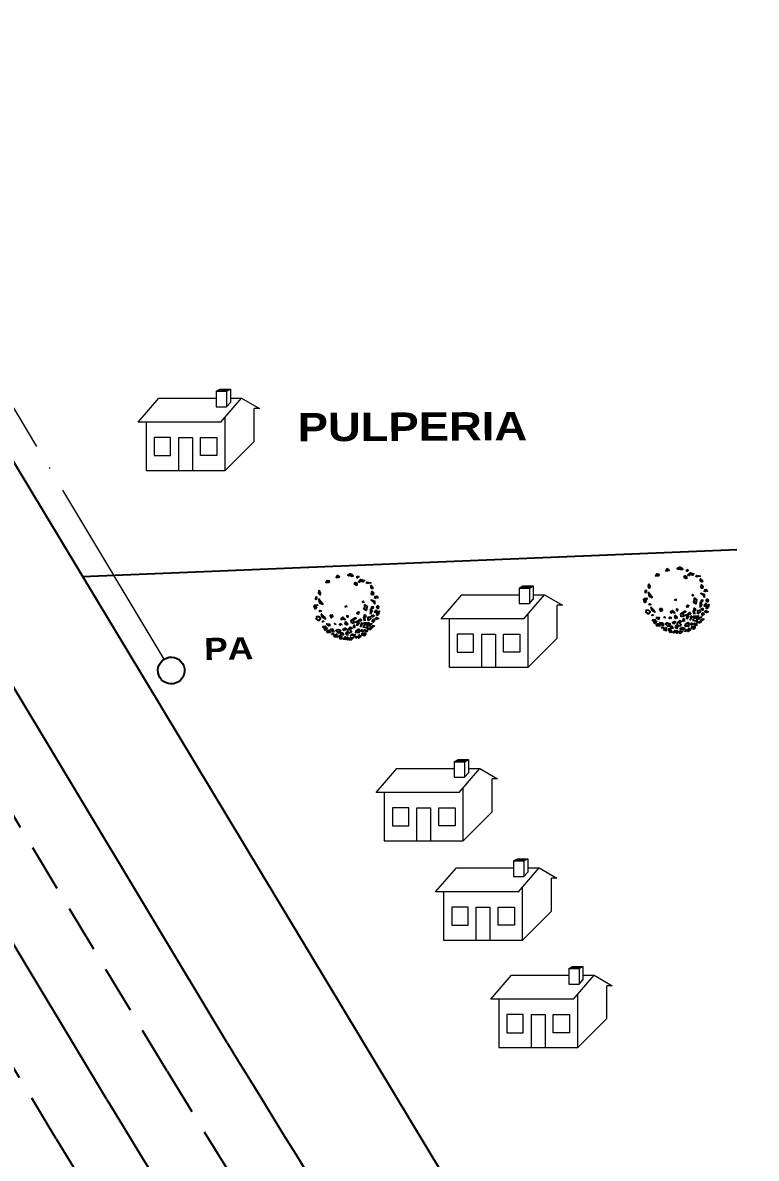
# Model space of a CAD drawing. Extents: x 604418 to 606014, y 1310869 to 1312555.
# Drawn here: x 605634 to 605683.1, y 1311167.2 to 1311243.3 of the extents above; entities that cross this region are included whole.
import ezdxf

# ---------------------------------------------------------------- set-up
doc = ezdxf.new("R2010")
doc.units = 0
doc.header["$MEASUREMENT"] = 0
for name, pattern in [('ACAD_ISO04W100', [30, 24, -3, 0, -3]), ('ACAD_ISO06W100', [36, 24, -3, 0, -3, 0, -3, 0, -3]), ('ACAD_ISO14W100', [24, 12, -3, 0, -3, 0, -3, 0, -3]), ('CONTINUA', [0]), ('SUBTERRANEO', [4.7625, 3.175, -1.5875])]:
    doc.linetypes.add(name, pattern=pattern)
doc.layers.get('0').update_dxf_attribs({"color": 10})
for name, color, linetype, lineweight in [('2.RED_MT_INSTALAR', 1, 'ACAD_ISO14W100', 30), ('Cajetín', 7, 'Continuous', 40), ('LMT a INSTALAR', 6, 'ACAD_ISO06W100', 9)]:
    doc.layers.add(name, color=color, linetype=linetype, lineweight=lineweight)
for name, color, linetype in [('APOYO EXISTENTE CONCRETO', 7, 'Continuous'), ('cartografía', 133, 'Continuous'), ('LANDSCAPE', 94, 'Continuous'), ('TEXTO', 2, 'Continuous'), ('VPORTS', 7, 'Continuous')]:
    doc.layers.add(name, color=color, linetype=linetype)
doc.styles.add('ARIAL', font='')
doc.styles.add('ATTR', font='romans.shx', dxfattribs={"width": 0.8, "height": 0.7})
doc.styles.get('ARIAL').set_extended_font_data('Arial Black', bold=True)
doc.linetypes.add('RAYAXXX', pattern='A,0.8,["XXX",Standard,S=0.08,R=0,X=0,Y=-0.04],-0.22', length=1.02)

# ---------------------------------------------------------------- blocks, each defined once
blk = doc.blocks.new('A$C25777DB3')
at = {"layer": 'Cajetín', "color": 0, "linetype": 'ACAD_ISO04W100', "lineweight": 15}
for p, q in [((4.451, 4.514), (4.668, 4.639)), ((4.598, 4.553), (4.679, 4.6)), ((4.598, 4.553), (5.032, 4.553)), ((4.668, 4.639), (5.26, 4.639)), ((4.679, 4.6), (4.679, 4.553)), ((4.679, 4.6), (5.113, 4.6)), ((5.032, 4.553), (5.113, 4.6)), ((5.043, 4.514), (5.26, 4.639)), ((5.26, 4.639), (5.26, 3.875)), ((0, 2.759), (1.183, 4.13)), ((1.183, 4.13), (4.451, 4.13)), ((4.451, 4.514), (4.451, 3.624)), ((4.451, 4.514), (5.043, 4.514)), ((4.722, 2.759), (5.905, 4.13)), ((5.043, 4.514), (5.043, 3.624)), ((5.26, 4.13), (5.905, 4.13)), ((5.905, 4.13), (6.92, 3.533)), ((4.451, 3.624), (5.043, 3.624)), ((5.043, 3.624), (5.26, 3.875)), ((6.92, 3.533), (6.62, 3.533)), ((6.62, 1.654), (6.62, 3.533)), ((4.722, 2.759), (0, 2.759)), ((0.451, 2.759), (0.451, 0)), ((4.965, 0), (4.965, 3.041)), ((2.321, 1.883), (3.096, 1.883)), ((2.321, 0), (2.321, 1.883)), ((3.096, 1.883), (3.096, 0)), ((4.965, 0), (6.62, 1.654)), ((0.451, 0), (4.965, 0))]:
    blk.add_line(p, q, dxfattribs=at)
for points in [[(1.852, 1.883), (0.92, 1.883), (0.92, 0.853), (1.852, 0.853)], [(3.564, 1.883), (4.496, 1.883), (4.496, 0.853), (3.564, 0.853)]]:
    blk.add_lwpolyline(points, close=True, dxfattribs=at)
blk = doc.blocks.new('DEC1')
for points in [[(2.096443, 60.253408), (0.995445, 56.151728), (3.318161, 54.875548), (7.299967, 55.726328)], [(-38.104163, 42.886048), (-35.982343, 39.207198), (-33.437553, 39.947208), (-31.223573, 43.364378)], [(-31.801213, 37.372358), (-27.415503, 38.148518), (-25.333863, 42.636518), (-27.944843, 42.431948), (-29.220293, 39.953298)], [(-27.902623, 48.490098), (-28.642653, 45.945318), (-26.266303, 45.915268), (-25.694743, 47.690008)], [(-22.482173, 47.292998), (-22.915303, 48.664658), (-25.556323, 50.836408), (-20.701343, 52.081818), (-20.707443, 47.864548)], [(-17.061733, 46.095918), (-21.688173, 40.867878), (-18.577893, 39.165388), (-13.789101, 40.946228), (-14.889992, 43.454908), (-16.965533, 43.184148)], [(-17.825703, 50.144688), (-15.340965, 55.637398), (-11.893769, 55.475018), (-12.802246, 52.160138), (-14.540878, 53.429518), (-15.347061, 51.420148), (-14.679306, 50.283108)], [(-12.70607, 49.248398), (-13.313744, 45.632738), (-10.937401, 45.602688), (-9.258873, 49.086028)], [(-10.286347, 57.002498), (-6.636353, 53.173978), (-4.977264, 55.300948), (-2.322731, 54.024758), (-2.654549, 58.704078), (-5.640907, 57.002498)], [(-7.299988, 42.539188), (-9.290886, 39.136068), (-5.640907, 37.859878), (-3.981812, 39.136068)], [(-2.654549, 51.047028), (-4.645447, 48.494678), (-3.318176, 45.091538), (-1.990913, 46.793108)], [(2.322716, 47.218508), (-1.327278, 43.815368), (-0.66365, 40.412228), (3.318161, 37.009098), (6.636337, 38.710668), (2.654526, 40.837618), (5.309077, 44.666158)], [(2.654526, 51.897798), (6.304517, 49.345458), (10.949967, 51.047028), (8.959067, 52.748598), (6.304517, 51.897798)], [(13.272677, 57.002498), (10.949967, 55.726328), (12.609047, 54.024758), (14.268137, 54.875548)], [(19.245397, 47.643888), (12.277227, 47.218508), (13.272677, 43.815368), (17.918117, 41.688418), (18.913577, 44.240768), (17.254487, 45.516938)], [(16.259037, 52.323198), (16.922667, 53.599378), (16.590857, 57.002498), (20.904477, 54.450148), (17.918117, 51.472418)], [(21.568117, 51.047028), (27.209017, 53.173978), (29.531737, 50.621628), (26.545377, 48.920058), (26.213557, 51.047028), (24.222657, 50.196248), (23.890837, 48.920058)], [(24.554477, 46.793108), (21.568117, 44.666158), (23.227197, 42.964588), (26.877177, 44.240768)], [(25.549927, 37.859878), (32.186277, 39.561448), (34.177167, 43.389968), (33.181717, 35.307528), (29.199917, 34.882128)], [(31.522627, 48.069288), (29.863537, 46.367708), (28.536287, 43.389968), (32.186277, 45.516938)], [(36.831707, 44.240768), (35.836257, 42.539188), (37.163527, 41.263018), (40.481707, 41.688418)], [(40.813507, 40.412228), (40.481707, 39.136068), (42.804427, 37.434478), (45.458957, 37.859878)], [(-52.427143, 19.568028), (-50.104423, 20.844198), (-46.786243, 17.441068), (-49.108973, 14.888718), (-53.754413, 14.463338), (-54.418043, 17.441068)], [(-44.561383, 31.831348), (-39.273253, 31.705098), (-39.604093, 34.382268), (-36.824663, 35.356908), (-40.368063, 38.431048), (-41.276543, 35.116178)], [(-42.472623, 24.672728), (-44.131713, 23.396548), (-42.804433, 22.971158)], [(-32.518103, 32.329788), (-36.831723, 28.075868), (-31.854473, 28.926648)], [(-22.563583, 30.628218), (-22.563583, 28.501248), (-21.568133, 29.352038)], [(-12.277245, 32.755178), (-14.599968, 30.628218), (-13.604515, 29.777438), (-11.2818, 30.628218)], [(-5.640907, 20.844198), (-7.963623, 18.291858), (-11.2818, 20.418808), (-11.2818, 22.120378), (-7.963623, 20.844198), (-4.313629, 22.971158)], [(-1.990913, 33.180578), (-4.977264, 30.628218), (-3.318176, 27.225088), (-0.99546, 30.202838)], [(6.636337, 30.628218), (6.304517, 25.523518), (13.272677, 21.269598), (14.931767, 22.120378), (9.290877, 25.098128), (12.277227, 29.352038)], [(10.949967, 39.136068), (9.622697, 36.158308), (10.618147, 33.605958), (10.949967, 36.158308)], [(15.927217, 35.307528), (16.922667, 29.777438), (14.268137, 28.075868), (17.918117, 26.799688), (19.245397, 31.479008)], [(21.568117, 28.075868), (20.240847, 25.098128), (22.231747, 24.247348), (23.890837, 25.948898)], [(23.890837, 30.202838), (21.568117, 37.009098), (25.218107, 32.329788)], [(29.531737, 34.031358), (28.536287, 31.053608), (36.499887, 31.479008), (33.181717, 34.456738)], [(29.863537, 27.650488), (28.536287, 22.971158), (30.527177, 17.441068), (32.186277, 20.418808), (29.863537, 22.120378)], [(35.504437, 27.650488), (36.168077, 22.120378), (39.154437, 21.694998), (40.813507, 23.821948)], [(37.495347, 38.285278), (35.836257, 35.732928), (38.158977, 34.031358), (41.477157, 34.031358), (38.158977, 35.307528)], [(44.795317, 26.374298), (42.804427, 28.075868), (42.472607, 29.777438), (43.799877, 31.053608), (46.454417, 29.352038)], [(46.454417, 20.844198), (44.463497, 22.120378), (42.472607, 21.269598), (42.804427, 19.568028), (45.458957, 19.142638)], [(49.772577, 26.799688), (48.445307, 25.098128), (50.436227, 23.396548), (53.754397, 25.523518)], [(51.099847, 20.418808), (52.095307, 16.590288), (56.077117, 13.187148), (54.418027, 17.866458)], [(-52.427143, -0.850769), (-55.081683, 0.4254), (-56.077133, -5.104706), (-55.081683, -6.380875), (-50.436243, -6.380875), (-51.099873, -5.104706), (-53.754413, -4.253914)], [(-48.445333, 5.530108), (-46.786243, 3.828518), (-44.795343, 5.104708)], [(-45.127153, 9.784018), (-44.463523, 14.463338), (-38.490813, 18.717258), (-39.818083, 15.739508)], [(-30.195383, 13.187148), (-28.536293, 17.866458), (-25.218123, 16.164898), (-26.213573, 13.187148), (-27.872663, 14.463338)], [(-0.66365, 1.276169), (-2.322731, 0.4254), (-1.327278, -0.425384), (0, 0)], [(-0.66365, 18.717258), (0.663628, 19.142638), (1.659081, 17.441068), (-0.66365, 16.590288)], [(18.581767, 15.739508), (16.922667, 13.187148), (19.245397, 11.060198), (21.236297, 11.910978), (19.577217, 13.612548)], [(29.531737, 7.231658), (31.854457, 4.679318), (32.186277, 0), (35.504437, 3.403137), (33.513537, 9.784018)], [(40.481707, 17.015668), (43.799877, 11.910978), (41.477157, 8.507848), (41.145337, 11.910978)], [(46.454417, 6.380878), (46.122607, 4.679318), (43.468057, 5.104708), (43.799877, 7.657058)], [(49.440767, 0.4254), (49.772577, -4.679306), (43.799877, -7.231651), (47.449857, -3.828529)], [(48.777127, 16.164898), (48.445307, 12.761768), (50.768037, 11.060198), (52.095307, 13.187148)], [(52.095307, 5.955488), (54.086217, 3.403137), (55.745307, 4.679318), (54.418027, 8.082458)], [(-50.768053, -17.015672), (-50.436243, -19.993412), (-52.427143, -19.568022), (-52.758963, -16.590282)], [(-47.449883, -17.015672), (-46.454433, -9.784004), (-41.145353, -6.806266), (-44.131713, -11.06018)], [(30.195357, -3.828529), (28.536287, -5.53009), (29.863537, -6.806266)], [(47.118057, -15.739494), (45.127137, -17.866462), (46.122607, -22.120372), (48.445307, -19.568022)], [(50.436227, -9.784004), (51.099847, -13.187141), (53.754397, -13.187141), (55.413487, -10.634796), (53.090757, -11.06018)], [(-45.458983, -31.478992), (-46.786243, -26.799672), (-44.463523, -23.396552), (-43.468073, -26.374292), (-44.463523, -28.075852)], [(20.572657, -34.456732), (16.922667, -37.859872), (18.249947, -39.986832), (21.236297, -38.285262)], [(24.554477, -39.561442), (23.890837, -40.837612), (27.872647, -44.666142), (34.508987, -42.539172), (32.186277, -40.412222), (27.872647, -41.688402)], [(38.158977, -36.583692), (38.822617, -39.136042), (45.127137, -37.434482)], [(48.113497, -26.799672), (45.127137, -28.501252), (45.458957, -32.755162), (47.118057, -30.202822)], [(-28.204473, -43.389972), (-32.518103, -44.240752), (-30.195383, -47.218492), (-26.545393, -46.367702)], [(-11.2818, -55.300932), (-13.936333, -51.472412), (-10.286347, -51.472412), (-7.963623, -52.323192)], [(9.622697, -56.151712), (6.304517, -54.024762), (8.295417, -52.748592), (8.959067, -53.173982), (12.277227, -53.173982), (12.277227, -51.472412), (15.595407, -51.897802), (14.268137, -54.024762)], [(22.563567, -50.621622), (25.218107, -49.770842), (22.563567, -48.069272)]]:
    blk.add_lwpolyline(points, close=True)
at = {"style": 'ATTR', "width": 0.8, "flags": 9}
blk.add_attdef('ESTCODE', (0, 0), '', height=0.7, dxfattribs=at)

msp = doc.modelspace()

# ---------------------------------------------------------------- linework, layer by layer
at = {"color": 32}
for p, q in [((605647.708, 1311174.983), (605606.645, 1311243.302)), ((605639.648, 1311171.177), (605598.585, 1311239.496))]:
    msp.add_line(p, q, dxfattribs=at)
at = {"color": 7, "linetype": 'SUBTERRANEO'}
for p, q in [((605643.678, 1311173.08), (605602.615, 1311241.399)), ((605636.257, 1311168.56), (605595.273, 1311236.531))]:
    msp.add_line(p, q, dxfattribs=at)
at = {"color": 32}
for centre, radius, start, end in [((607670.58, 1312411.063), 2370.634, 211.427108, 213.685811), ((607554.041, 1312334.005), 2239.881, 211.275039, 214.751429)]:
    msp.add_arc(centre, radius, start, end, dxfattribs=at)
at = {"color": 7, "linetype": 'SUBTERRANEO'}
for centre, radius, start, end in [((607666.55, 1312409.161), 2370.634, 211.427108, 214.703627), ((607550.65, 1312331.387), 2239.881, 211.275039, 214.751429)]:
    msp.add_arc(centre, radius, start, end, dxfattribs=at)
at = {"layer": 'APOYO EXISTENTE CONCRETO', "color": 1, "linetype": 'Continuous'}
msp.add_ellipse((605643.957, 1311199.917), major_axis=(-0.501, 0.741), ratio=1, start_param=-0.431443, end_param=5.851742, dxfattribs=at)
msp.add_ellipse((605643.957, 1311199.917), major_axis=(-0.501, 0.741), ratio=1, start_param=-0.431443, end_param=5.851742, dxfattribs=at)
msp.add_ellipse((605643.957, 1311199.917), major_axis=(-0.501, 0.741), ratio=1, start_param=-0.431443, end_param=5.851742, dxfattribs=at)
msp.add_ellipse((605643.957, 1311199.917), major_axis=(-0.501, 0.741), ratio=1, start_param=-0.431443, end_param=5.851742, dxfattribs=at)
at = {"layer": 'LMT a INSTALAR', "color": 134, "linetype": 'ACAD_ISO04W100', "lineweight": 9, "ltscale": 0.55}
msp.add_line((605643.484, 1311200.677), (605621.563, 1311237.296), dxfattribs=at)
at = {"layer": 'VPORTS', "color": 251, "linetype": 'RAYAXXX', "ltscale": 10}
msp.add_line((605638.025, 1311206.203), (605681.838, 1311208.031), dxfattribs=at)
msp.add_lwpolyline([(605622.195, 1311232.477), (605666.587, 1311158.795), (605675.693, 1311160.591), (605685.589, 1311162.808), (605704.923, 1311166.397), (605727.986, 1311170.847), (605729.867, 1311171.189), (605748.488, 1311174.432), (605756.631, 1311176.166), (605771.073, 1311179.335), (605786.428, 1311183.055)], dxfattribs=at)

# ---------------------------------------------------------------- block references
at = {"layer": 'cartografía', "color": 8, "xscale": 1.173232595012596, "yscale": 1.173232595012596, "zscale": 1.173232595012596}
for p in [(605641.745, 1311213.32), (605662.029, 1311200.147), (605657.686, 1311188.512), (605661.66, 1311181.864), (605665.356, 1311174.661)]:
    msp.add_blockref('A$C25777DB3', p, dxfattribs=at)
at = {"layer": 'LANDSCAPE', "color": 8, "lineweight": 20, "xscale": -0.03841464664435604, "yscale": 0.03841464664558333, "zscale": 0.03841464664501817, "rotation": 184.5175679205783}
for p in [(605677.763, 1311204.664), (605655.696, 1311204.22)]:
    msp.add_blockref('DEC1', p, dxfattribs=at)

# ---------------------------------------------------------------- texts
at = {"layer": '2.RED_MT_INSTALAR', "linetype": 'CONTINUA', "lineweight": -3, "ltscale": 1.5, "style": 'ARIAL'}
msp.add_text('PA', height=1.481, rotation=1.15799, dxfattribs=at).set_placement((605646.179, 1311200.614, 163.84))
at = {"layer": 'TEXTO', "color": 8, "style": 'ARIAL'}
msp.add_text('PULPERIA', height=1.9006, rotation=0.28824, dxfattribs=at).set_placement((605652.428, 1311215.263))

doc.saveas('drawing.dxf')
